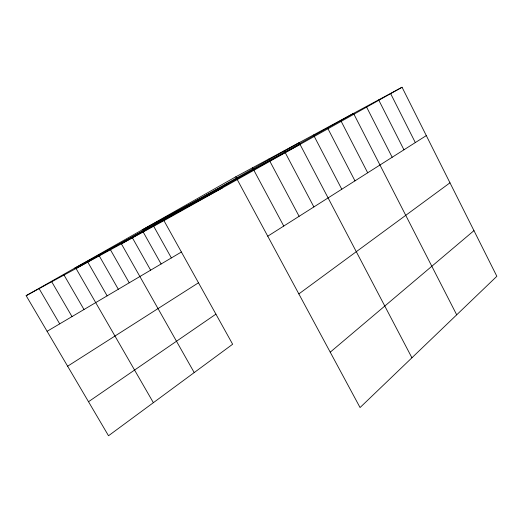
<?xml version="1.0" encoding="UTF-8"?>
<svg xmlns="http://www.w3.org/2000/svg" width="523" height="523" viewBox="0 0 523 523"><rect width="100%" height="100%" fill="white"/><g stroke="black" fill="none" stroke-linecap="round" stroke-linejoin="round"><path stroke-width="0.78" d="M330.229 352.175L473.962 230.636M298.849 293.926L449.976 182.815M88.511 401.723L215.914 314.146M67.63 366.211L198.492 282.786M267.756 236.2L426.31 135.607M47.103 331.301L181.389 252.014M26.15 295.672L163.967 220.654L232.643 344.245L108.516 435.751L26.15 295.672L235.762 176.813L402.056 87.249L496.85 276.288L360.059 407.548L235.762 176.813M163.967 220.654L402.056 87.249M142.145 229.898L300.477 144.165M74.593 268.201L222.504 187.855M39.094 288.624L59.7 323.861M51.718 281.753L71.997 316.598M64.035 275.052L83.994 309.518M153.37 402.684L76.057 268.508L299.13 142.681L411.921 357.784M87.792 262.115L107.137 295.848M99.259 255.878L118.309 289.258M110.458 249.785L129.22 282.812M194.21 372.579L121.395 243.829L353.528 113.386L456.697 314.82M132.411 237.828L150.624 270.175M143.171 231.977L161.11 263.984M153.69 226.25L171.367 257.931M252.563 167.765L283.747 226.054M268.704 159.07L299.11 216.306M284.211 150.716L313.878 206.938M313.493 134.947L341.787 189.234M327.326 127.494L354.973 180.866M340.663 120.316L367.695 172.799M366.309 106.502L392.172 157.266M378.645 99.86L403.946 149.8M390.557 93.447L415.321 142.583"/></g></svg>
